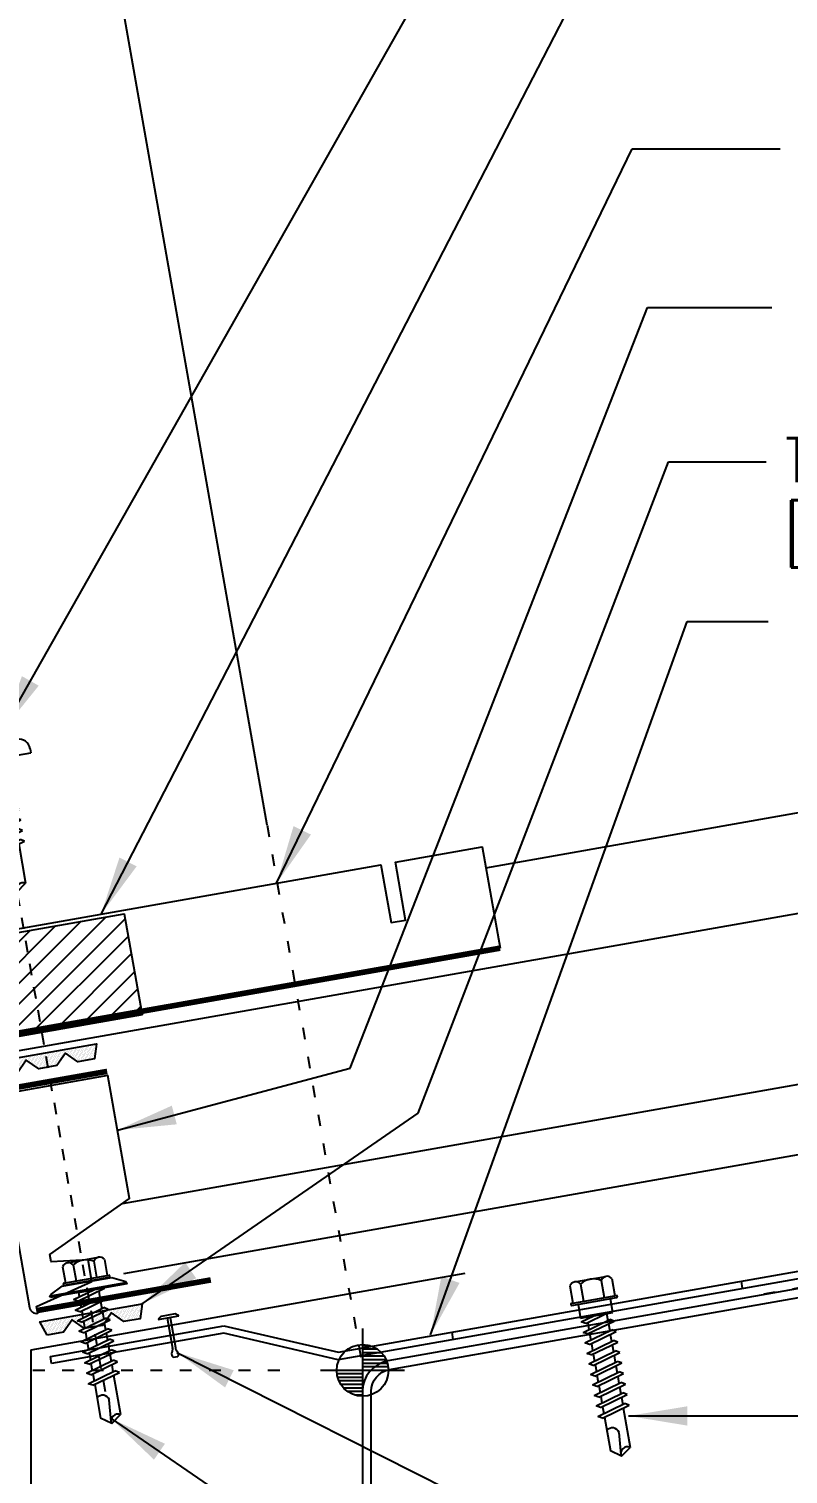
# Model space of a CAD drawing. Header units: inches. Extents: x 0.4 to 42, y 2.9 to 50.6.
# Drawn here: x 22.59 to 29.05, y 21.76 to 34.07 of the extents above; entities that cross this region are included whole.
import ezdxf

# ---------------------------------------------------------------- set-up
doc = ezdxf.new("R2010")
doc.units = ezdxf.units.IN
doc.header["$MEASUREMENT"] = 0
doc.linetypes.add('ACAD_ISO07W100', pattern=[3, 0, -3])
doc.linetypes.add('DASH3', pattern=[0.125, 0.0625, -0.0625])
for name, color, linetype in [('CLO', 3, 'Continuous'), ('ELEV-MK', 3, 'Continuous'), ('FASTENER', 9, 'Continuous'), ('PANEL', 11, 'Continuous'), ('SEALANT', 8, 'Continuous'), ('STLA', 12, 'Continuous'), ('STLB', 5, 'Continuous'), ('TAPE', 8, 'Continuous'), ('TEXT', 2, 'Continuous'), ('TRIM', 6, 'Continuous')]:
    doc.layers.add(name, color=color, linetype=linetype)
doc.styles.add('TEXT1', font='ROMANS.shx', dxfattribs={"width": 0.75, "height": 0.375})
doc.dimstyles.new('DETAIL$7', dxfattribs={"dimscale": 4, "dimtxt": 0.09375, "dimasz": 0.125, "dimexe": 0.0625, "dimexo": 0.125, "dimgap": 0.0625, "dimtad": 1, "dimdec": 4, "dimzin": 3, "dimdsep": 46, "dimlunit": 4, "dimtxsty": 'TEXT1', "dimblk": 'ARCHTICK', "dimcen": 0.0625, "dimclrd": 7, "dimclre": 7, "dimclrt": 2, "dimadec": 0, "dimazin": 0, "dimtfac": 0.59375, "dimtdec": 4, "dimtmove": 0, "dimatfit": 3, "dimfxl": 0, "dimfrac": 2, "dimtolj": 1, "dimtzin": 3, "dimarcsym": 0})

# ---------------------------------------------------------------- blocks, each defined once
blk = doc.blocks.new('MB_GSTRP')
at = {"layer": 'STLB'}
blk.add_lwpolyline([(0, -0.875), (0, 0), (0.75, 0), (0.75, -0.5), (0.875, -0.5), (0.875, 0), (9.125, 0), (9.125, -0.5), (9.25, -0.5), (9.25, 0), (10, 0), (10, -0.875)], dxfattribs=at)
at = {"layer": 'STLB', "const_width": 0.0478}
blk.add_lwpolyline([(10, -0.875), (0, -0.875)], dxfattribs=at)
blk = doc.blocks.new('MB_DW3')
at = {"layer": 'FASTENER'}
for p, q in [((-0.215, 0.305), (-0.215, 0.171)), ((-0.161, 0.337), (0.161, 0.337)), ((-0.107, 0.305), (-0.107, 0.171)), ((0.107, 0.305), (0.107, 0.171)), ((0.215, 0.305), (0.215, 0.171)), ((-0.224, 0.171), (0.215, 0.171)), ((-0.324, 0.071), (-0.324, 0.037)), ((-0.324, 0.037), (0.324, 0.037)), ((-0.139, -0.016), (0.046, 0.037)), ((-0.104, -0.036), (0.139, 0.033)), ((-0.086, 0.037), (0.086, 0.037)), ((-0.086, 0.037), (-0.086, -0.001)), ((0.086, 0.037), (0.133, 0.037)), ((0.086, 0.018), (0.086, -0.042)), ((0.139, 0.033), (0.133, 0.037)), ((0.324, 0.071), (0.324, 0.037)), ((-0.104, -0.036), (-0.139, -0.016)), ((-0.139, -0.107), (0.104, -0.038)), ((-0.104, -0.127), (-0.139, -0.107)), ((-0.104, -0.127), (0.139, -0.058)), ((-0.086, -0.031), (-0.086, -0.092)), ((-0.086, -0.122), (-0.086, -0.183)), ((0.086, -0.073), (0.086, -0.133)), ((0.139, -0.058), (0.104, -0.038)), ((-0.139, -0.198), (0.104, -0.128)), ((-0.104, -0.218), (-0.139, -0.198)), ((-0.139, -0.289), (0.104, -0.219)), ((-0.104, -0.218), (0.139, -0.149)), ((-0.104, -0.309), (0.139, -0.239)), ((-0.086, -0.213), (-0.086, -0.274)), ((0.086, -0.164), (0.086, -0.224)), ((0.139, -0.149), (0.104, -0.128)), ((0.139, -0.239), (0.104, -0.219)), ((-0.104, -0.309), (-0.139, -0.289)), ((-0.139, -0.38), (0.104, -0.31)), ((-0.104, -0.4), (0.139, -0.33)), ((-0.086, -0.304), (-0.086, -0.364)), ((0.086, -0.255), (0.086, -0.315)), ((0.086, -0.345), (0.086, -0.406)), ((0.139, -0.33), (0.104, -0.31)), ((-0.104, -0.4), (-0.139, -0.38)), ((-0.139, -0.47), (0.104, -0.401)), ((-0.104, -0.491), (-0.139, -0.47)), ((-0.139, -0.561), (0.104, -0.492)), ((-0.104, -0.491), (0.139, -0.421)), ((-0.086, -0.395), (-0.086, -0.455)), ((-0.086, -0.486), (-0.086, -0.546)), ((0.086, -0.436), (0.086, -0.497)), ((0.139, -0.421), (0.104, -0.401)), ((0.139, -0.512), (0.104, -0.492)), ((-0.104, -0.581), (-0.139, -0.561)), ((-0.139, -0.652), (0.104, -0.583)), ((-0.104, -0.581), (0.139, -0.512)), ((-0.104, -0.672), (0.139, -0.603)), ((-0.086, -0.577), (-0.086, -0.637)), ((0.086, -0.527), (0.086, -0.588)), ((0.139, -0.603), (0.104, -0.583)), ((-0.104, -0.672), (-0.139, -0.652)), ((-0.139, -0.743), (0.104, -0.674)), ((-0.104, -0.763), (0.139, -0.694)), ((-0.086, -0.667), (-0.086, -0.728)), ((0.086, -0.618), (0.086, -0.679)), ((0.086, -0.709), (0.086, -1.05)), ((0.139, -0.694), (0.104, -0.674)), ((-0.104, -0.763), (-0.139, -0.743)), ((-0.086, -0.758), (-0.086, -1.05)), ((-0.002, -1.095), (0.014, -0.909)), ((0, -1.111), (-0.086, -1.05)), ((0, -1.111), (0.086, -1.05))]:
    blk.add_line(p, q, dxfattribs=at)
for centre, radius, start, end in [((-0.161, 0.274), 0.0628, 29.8754, 150.1246), ((0, 0.141), 0.196, 56.9974, 123.0026), ((0.161, 0.274), 0.0628, 29.8754, 150.1246), ((-0.224, 0.071), 0.1, 90, 180), ((0.224, 0.071), 0.1, 0, 90), ((-0.046, -0.921), 0.0615, 11.1445, 130.906), ((0.054, -1.097), 0.0563, 55.4585, 194.8454)]:
    blk.add_arc(centre, radius, start, end, dxfattribs=at)
blk = doc.blocks.new('MB_UDICM')
at = {"layer": 'CLO'}
blk.add_lwpolyline([(0, 1), (0, 0.06, 0.414337), (0.06, 0), (0.06, 0.06), (0.562, 0.187), (0.562, 0.375), (0.25, 0.413), (0.25, 0.476), (1, 0.828), (1, 1.89), (0.06, 1.89), (0.06, 1.95, 0.414214), (0, 1.89)], format="xyb", close=True, dxfattribs=at)
at = {"layer": 'CLO', "const_width": 0.0478}
for points in [[(0.06, 1.926), (1, 1.926)], [(0.06, 0.024), (1.56, 0.024)]]:
    blk.add_lwpolyline(points, dxfattribs=at)
blk = doc.blocks.new('*X4')
at = {"color": 0}
for p, q in [((-0.434, 0.135), (-0.434, 0.135)), ((-0.422, 0.141), (-0.422, 0.141)), ((-0.422, 0.129), (-0.422, 0.129)), ((-0.41, 0.135), (-0.41, 0.135)), ((-0.398, 0.141), (-0.398, 0.141)), ((-0.398, 0.129), (-0.398, 0.129)), ((-0.387, 0.135), (-0.387, 0.135)), ((-0.375, 0.141), (-0.375, 0.141)), ((-0.375, 0.129), (-0.375, 0.129)), ((-0.363, 0.135), (-0.363, 0.135)), ((-0.352, 0.141), (-0.352, 0.141)), ((-0.352, 0.129), (-0.352, 0.129)), ((-0.34, 0.135), (-0.34, 0.135)), ((-0.328, 0.141), (-0.328, 0.141)), ((-0.328, 0.129), (-0.328, 0.129)), ((-0.316, 0.135), (-0.316, 0.135)), ((-0.305, 0.141), (-0.305, 0.141)), ((-0.305, 0.129), (-0.305, 0.129)), ((-0.293, 0.135), (-0.293, 0.135)), ((-0.281, 0.141), (-0.281, 0.141)), ((-0.281, 0.129), (-0.281, 0.129)), ((-0.27, 0.135), (-0.27, 0.135)), ((-0.258, 0.141), (-0.258, 0.141)), ((-0.258, 0.129), (-0.258, 0.129)), ((-0.246, 0.135), (-0.246, 0.135)), ((-0.234, 0.141), (-0.234, 0.141)), ((-0.234, 0.129), (-0.234, 0.129)), ((-0.223, 0.135), (-0.223, 0.135)), ((-0.211, 0.141), (-0.211, 0.141)), ((-0.211, 0.129), (-0.211, 0.129)), ((-0.199, 0.135), (-0.199, 0.135)), ((-0.188, 0.141), (-0.188, 0.141)), ((-0.188, 0.129), (-0.188, 0.129)), ((-0.176, 0.135), (-0.176, 0.135)), ((-0.164, 0.141), (-0.164, 0.141)), ((-0.164, 0.129), (-0.164, 0.129)), ((-0.152, 0.135), (-0.152, 0.135)), ((-0.141, 0.141), (-0.141, 0.141)), ((-0.141, 0.129), (-0.141, 0.129)), ((-0.129, 0.135), (-0.129, 0.135)), ((-0.117, 0.141), (-0.117, 0.141)), ((-0.117, 0.129), (-0.117, 0.129)), ((-0.105, 0.135), (-0.105, 0.135)), ((-0.094, 0.141), (-0.094, 0.141)), ((-0.094, 0.129), (-0.094, 0.129)), ((-0.082, 0.135), (-0.082, 0.135)), ((-0.07, 0.141), (-0.07, 0.141)), ((-0.07, 0.129), (-0.07, 0.129)), ((-0.059, 0.135), (-0.059, 0.135)), ((-0.047, 0.141), (-0.047, 0.141)), ((-0.047, 0.129), (-0.047, 0.129)), ((-0.035, 0.135), (-0.035, 0.135)), ((-0.023, 0.141), (-0.023, 0.141)), ((-0.023, 0.129), (-0.023, 0.129)), ((-0.012, 0.135), (-0.012, 0.135)), ((0, 0.141), (0, 0.141)), ((0, 0.129), (0, 0.129)), ((0.012, 0.135), (0.012, 0.135)), ((0.023, 0.141), (0.023, 0.141)), ((0.023, 0.129), (0.023, 0.129)), ((0.035, 0.135), (0.035, 0.135)), ((0.047, 0.141), (0.047, 0.141)), ((0.047, 0.129), (0.047, 0.129)), ((0.059, 0.135), (0.059, 0.135)), ((0.07, 0.141), (0.07, 0.141)), ((0.07, 0.129), (0.07, 0.129)), ((0.082, 0.135), (0.082, 0.135)), ((0.094, 0.141), (0.094, 0.141)), ((0.094, 0.129), (0.094, 0.129)), ((0.105, 0.135), (0.105, 0.135)), ((0.117, 0.141), (0.117, 0.141)), ((0.117, 0.129), (0.117, 0.129)), ((0.129, 0.135), (0.129, 0.135)), ((0.141, 0.141), (0.141, 0.141)), ((0.141, 0.129), (0.141, 0.129)), ((0.152, 0.135), (0.152, 0.135)), ((0.164, 0.141), (0.164, 0.141)), ((0.164, 0.129), (0.164, 0.129)), ((0.176, 0.135), (0.176, 0.135)), ((0.188, 0.141), (0.188, 0.141)), ((0.188, 0.129), (0.188, 0.129)), ((0.199, 0.135), (0.199, 0.135)), ((0.211, 0.141), (0.211, 0.141)), ((0.211, 0.129), (0.211, 0.129)), ((0.223, 0.135), (0.223, 0.135)), ((0.234, 0.141), (0.234, 0.141)), ((0.234, 0.129), (0.234, 0.129)), ((0.246, 0.135), (0.246, 0.135)), ((0.258, 0.141), (0.258, 0.141)), ((0.258, 0.129), (0.258, 0.129)), ((0.27, 0.135), (0.27, 0.135)), ((0.281, 0.141), (0.281, 0.141)), ((0.281, 0.129), (0.281, 0.129)), ((0.293, 0.135), (0.293, 0.135)), ((0.305, 0.141), (0.305, 0.141)), ((0.305, 0.129), (0.305, 0.129)), ((0.316, 0.135), (0.316, 0.135)), ((0.328, 0.141), (0.328, 0.141)), ((0.328, 0.129), (0.328, 0.129)), ((0.34, 0.135), (0.34, 0.135)), ((0.352, 0.141), (0.352, 0.141)), ((0.352, 0.129), (0.352, 0.129)), ((0.363, 0.135), (0.363, 0.135)), ((0.375, 0.141), (0.375, 0.141)), ((0.375, 0.129), (0.375, 0.129)), ((0.387, 0.135), (0.387, 0.135)), ((0.398, 0.141), (0.398, 0.141)), ((0.398, 0.129), (0.398, 0.129)), ((0.41, 0.135), (0.41, 0.135)), ((0.422, 0.141), (0.422, 0.141)), ((0.422, 0.129), (0.422, 0.129)), ((0.434, 0.135), (0.434, 0.135)), ((-0.434, 0.123), (-0.434, 0.123)), ((-0.422, 0.117), (-0.422, 0.117)), ((-0.422, 0.105), (-0.422, 0.105)), ((-0.422, 0.094), (-0.422, 0.094)), ((-0.422, 0.082), (-0.422, 0.082)), ((-0.41, 0.123), (-0.41, 0.123)), ((-0.41, 0.111), (-0.41, 0.111)), ((-0.41, 0.1), (-0.41, 0.1)), ((-0.41, 0.088), (-0.41, 0.088)), ((-0.41, 0.076), (-0.41, 0.076)), ((-0.41, 0.064), (-0.41, 0.064)), ((-0.41, 0.053), (-0.41, 0.053)), ((-0.41, 0.041), (-0.41, 0.041)), ((-0.398, 0.117), (-0.398, 0.117)), ((-0.398, 0.105), (-0.398, 0.105)), ((-0.398, 0.094), (-0.398, 0.094)), ((-0.398, 0.082), (-0.398, 0.082)), ((-0.398, 0.07), (-0.398, 0.07)), ((-0.398, 0.059), (-0.398, 0.059)), ((-0.398, 0.047), (-0.398, 0.047)), ((-0.398, 0.035), (-0.398, 0.035)), ((-0.398, 0.023), (-0.398, 0.023)), ((-0.387, 0.123), (-0.387, 0.123)), ((-0.387, 0.111), (-0.387, 0.111)), ((-0.387, 0.1), (-0.387, 0.1)), ((-0.387, 0.088), (-0.387, 0.088)), ((-0.387, 0.076), (-0.387, 0.076)), ((-0.387, 0.064), (-0.387, 0.064)), ((-0.387, 0.053), (-0.387, 0.053)), ((-0.387, 0.041), (-0.387, 0.041)), ((-0.387, 0.029), (-0.387, 0.029)), ((-0.375, 0.117), (-0.375, 0.117)), ((-0.375, 0.105), (-0.375, 0.105)), ((-0.375, 0.094), (-0.375, 0.094)), ((-0.375, 0.082), (-0.375, 0.082)), ((-0.375, 0.07), (-0.375, 0.07)), ((-0.375, 0.059), (-0.375, 0.059)), ((-0.375, 0.047), (-0.375, 0.047)), ((-0.375, 0.035), (-0.375, 0.035)), ((-0.375, 0.023), (-0.375, 0.023)), ((-0.363, 0.123), (-0.363, 0.123)), ((-0.363, 0.111), (-0.363, 0.111)), ((-0.363, 0.1), (-0.363, 0.1)), ((-0.363, 0.088), (-0.363, 0.088)), ((-0.363, 0.076), (-0.363, 0.076)), ((-0.363, 0.064), (-0.363, 0.064)), ((-0.363, 0.053), (-0.363, 0.053)), ((-0.363, 0.041), (-0.363, 0.041)), ((-0.363, 0.029), (-0.363, 0.029)), ((-0.352, 0.117), (-0.352, 0.117)), ((-0.352, 0.105), (-0.352, 0.105)), ((-0.352, 0.094), (-0.352, 0.094)), ((-0.352, 0.082), (-0.352, 0.082)), ((-0.352, 0.07), (-0.352, 0.07)), ((-0.352, 0.059), (-0.352, 0.059)), ((-0.352, 0.047), (-0.352, 0.047)), ((-0.352, 0.035), (-0.352, 0.035)), ((-0.352, 0.023), (-0.352, 0.023)), ((-0.34, 0.123), (-0.34, 0.123)), ((-0.34, 0.111), (-0.34, 0.111)), ((-0.34, 0.1), (-0.34, 0.1)), ((-0.34, 0.088), (-0.34, 0.088)), ((-0.34, 0.076), (-0.34, 0.076)), ((-0.34, 0.064), (-0.34, 0.064)), ((-0.34, 0.053), (-0.34, 0.053)), ((-0.34, 0.041), (-0.34, 0.041)), ((-0.34, 0.029), (-0.34, 0.029)), ((-0.328, 0.117), (-0.328, 0.117)), ((-0.328, 0.105), (-0.328, 0.105)), ((-0.328, 0.094), (-0.328, 0.094)), ((-0.328, 0.082), (-0.328, 0.082)), ((-0.328, 0.07), (-0.328, 0.07)), ((-0.328, 0.059), (-0.328, 0.059)), ((-0.328, 0.047), (-0.328, 0.047)), ((-0.328, 0.035), (-0.328, 0.035)), ((-0.328, 0.023), (-0.328, 0.023)), ((-0.316, 0.123), (-0.316, 0.123)), ((-0.316, 0.111), (-0.316, 0.111)), ((-0.316, 0.1), (-0.316, 0.1)), ((-0.316, 0.088), (-0.316, 0.088)), ((-0.316, 0.076), (-0.316, 0.076)), ((-0.316, 0.064), (-0.316, 0.064)), ((-0.316, 0.053), (-0.316, 0.053)), ((-0.316, 0.041), (-0.316, 0.041)), ((-0.316, 0.029), (-0.316, 0.029)), ((-0.305, 0.117), (-0.305, 0.117)), ((-0.305, 0.105), (-0.305, 0.105)), ((-0.305, 0.094), (-0.305, 0.094)), ((-0.305, 0.082), (-0.305, 0.082)), ((-0.305, 0.07), (-0.305, 0.07)), ((-0.305, 0.059), (-0.305, 0.059)), ((-0.305, 0.047), (-0.305, 0.047)), ((-0.305, 0.035), (-0.305, 0.035)), ((-0.305, 0.023), (-0.305, 0.023)), ((-0.293, 0.123), (-0.293, 0.123)), ((-0.293, 0.111), (-0.293, 0.111)), ((-0.293, 0.1), (-0.293, 0.1)), ((-0.293, 0.088), (-0.293, 0.088)), ((-0.293, 0.076), (-0.293, 0.076)), ((-0.293, 0.064), (-0.293, 0.064)), ((-0.293, 0.053), (-0.293, 0.053)), ((-0.293, 0.041), (-0.293, 0.041)), ((-0.293, 0.029), (-0.293, 0.029)), ((-0.281, 0.117), (-0.281, 0.117)), ((-0.281, 0.105), (-0.281, 0.105)), ((-0.281, 0.094), (-0.281, 0.094)), ((-0.281, 0.082), (-0.281, 0.082)), ((-0.281, 0.07), (-0.281, 0.07)), ((-0.281, 0.059), (-0.281, 0.059)), ((-0.281, 0.047), (-0.281, 0.047)), ((-0.281, 0.035), (-0.281, 0.035)), ((-0.281, 0.023), (-0.281, 0.023)), ((-0.27, 0.123), (-0.27, 0.123)), ((-0.27, 0.111), (-0.27, 0.111)), ((-0.27, 0.1), (-0.27, 0.1)), ((-0.27, 0.088), (-0.27, 0.088)), ((-0.27, 0.076), (-0.27, 0.076)), ((-0.27, 0.064), (-0.27, 0.064)), ((-0.27, 0.053), (-0.27, 0.053)), ((-0.27, 0.041), (-0.27, 0.041)), ((-0.27, 0.029), (-0.27, 0.029)), ((-0.258, 0.117), (-0.258, 0.117)), ((-0.258, 0.105), (-0.258, 0.105)), ((-0.258, 0.094), (-0.258, 0.094)), ((-0.258, 0.082), (-0.258, 0.082)), ((-0.258, 0.07), (-0.258, 0.07)), ((-0.258, 0.059), (-0.258, 0.059)), ((-0.258, 0.047), (-0.258, 0.047)), ((-0.258, 0.035), (-0.258, 0.035)), ((-0.258, 0.023), (-0.258, 0.023)), ((-0.246, 0.123), (-0.246, 0.123)), ((-0.246, 0.111), (-0.246, 0.111)), ((-0.246, 0.1), (-0.246, 0.1)), ((-0.246, 0.088), (-0.246, 0.088)), ((-0.246, 0.076), (-0.246, 0.076)), ((-0.246, 0.064), (-0.246, 0.064)), ((-0.246, 0.053), (-0.246, 0.053)), ((-0.246, 0.041), (-0.246, 0.041)), ((-0.234, 0.117), (-0.234, 0.117)), ((-0.234, 0.105), (-0.234, 0.105)), ((-0.234, 0.094), (-0.234, 0.094)), ((-0.234, 0.082), (-0.234, 0.082)), ((-0.234, 0.07), (-0.234, 0.07)), ((-0.234, 0.059), (-0.234, 0.059)), ((-0.234, 0.047), (-0.234, 0.047)), ((-0.223, 0.123), (-0.223, 0.123)), ((-0.223, 0.111), (-0.223, 0.111)), ((-0.223, 0.1), (-0.223, 0.1)), ((-0.223, 0.088), (-0.223, 0.088)), ((-0.223, 0.076), (-0.223, 0.076)), ((-0.223, 0.064), (-0.223, 0.064)), ((-0.211, 0.117), (-0.211, 0.117)), ((-0.211, 0.105), (-0.211, 0.105)), ((-0.211, 0.094), (-0.211, 0.094)), ((-0.211, 0.082), (-0.211, 0.082)), ((-0.211, 0.07), (-0.211, 0.07)), ((-0.199, 0.123), (-0.199, 0.123)), ((-0.199, 0.111), (-0.199, 0.111)), ((-0.199, 0.1), (-0.199, 0.1)), ((-0.199, 0.088), (-0.199, 0.088)), ((-0.188, 0.117), (-0.188, 0.117)), ((-0.188, 0.105), (-0.188, 0.105)), ((-0.188, 0.094), (-0.188, 0.094)), ((-0.176, 0.123), (-0.176, 0.123)), ((-0.176, 0.111), (-0.176, 0.111)), ((-0.164, 0.117), (-0.164, 0.117)), ((-0.164, 0.105), (-0.164, 0.105)), ((-0.152, 0.123), (-0.152, 0.123)), ((-0.152, 0.111), (-0.152, 0.111)), ((-0.152, 0.1), (-0.152, 0.1)), ((-0.141, 0.117), (-0.141, 0.117)), ((-0.141, 0.105), (-0.141, 0.105)), ((-0.141, 0.094), (-0.141, 0.094)), ((-0.141, 0.082), (-0.141, 0.082)), ((-0.129, 0.123), (-0.129, 0.123)), ((-0.129, 0.111), (-0.129, 0.111)), ((-0.129, 0.1), (-0.129, 0.1)), ((-0.129, 0.088), (-0.129, 0.088)), ((-0.129, 0.076), (-0.129, 0.076)), ((-0.117, 0.117), (-0.117, 0.117)), ((-0.117, 0.105), (-0.117, 0.105)), ((-0.117, 0.094), (-0.117, 0.094)), ((-0.117, 0.082), (-0.117, 0.082)), ((-0.117, 0.07), (-0.117, 0.07)), ((-0.117, 0.059), (-0.117, 0.059)), ((-0.105, 0.123), (-0.105, 0.123)), ((-0.105, 0.111), (-0.105, 0.111)), ((-0.105, 0.1), (-0.105, 0.1)), ((-0.105, 0.088), (-0.105, 0.088)), ((-0.105, 0.076), (-0.105, 0.076)), ((-0.105, 0.064), (-0.105, 0.064)), ((-0.105, 0.053), (-0.105, 0.053)), ((-0.094, 0.117), (-0.094, 0.117)), ((-0.094, 0.105), (-0.094, 0.105)), ((-0.094, 0.094), (-0.094, 0.094)), ((-0.094, 0.082), (-0.094, 0.082)), ((-0.094, 0.07), (-0.094, 0.07)), ((-0.094, 0.059), (-0.094, 0.059)), ((-0.094, 0.047), (-0.094, 0.047)), ((-0.094, 0.035), (-0.094, 0.035)), ((-0.082, 0.123), (-0.082, 0.123)), ((-0.082, 0.111), (-0.082, 0.111)), ((-0.082, 0.1), (-0.082, 0.1)), ((-0.082, 0.088), (-0.082, 0.088)), ((-0.082, 0.076), (-0.082, 0.076)), ((-0.082, 0.064), (-0.082, 0.064)), ((-0.082, 0.053), (-0.082, 0.053)), ((-0.082, 0.041), (-0.082, 0.041)), ((-0.082, 0.029), (-0.082, 0.029)), ((-0.07, 0.117), (-0.07, 0.117)), ((-0.07, 0.105), (-0.07, 0.105)), ((-0.07, 0.094), (-0.07, 0.094)), ((-0.07, 0.082), (-0.07, 0.082)), ((-0.07, 0.07), (-0.07, 0.07)), ((-0.07, 0.059), (-0.07, 0.059)), ((-0.07, 0.047), (-0.07, 0.047)), ((-0.07, 0.035), (-0.07, 0.035)), ((-0.07, 0.023), (-0.07, 0.023)), ((-0.059, 0.123), (-0.059, 0.123)), ((-0.059, 0.111), (-0.059, 0.111)), ((-0.059, 0.1), (-0.059, 0.1)), ((-0.059, 0.088), (-0.059, 0.088)), ((-0.059, 0.076), (-0.059, 0.076)), ((-0.059, 0.064), (-0.059, 0.064)), ((-0.059, 0.053), (-0.059, 0.053)), ((-0.059, 0.041), (-0.059, 0.041)), ((-0.059, 0.029), (-0.059, 0.029)), ((-0.047, 0.117), (-0.047, 0.117)), ((-0.047, 0.105), (-0.047, 0.105)), ((-0.047, 0.094), (-0.047, 0.094)), ((-0.047, 0.082), (-0.047, 0.082)), ((-0.047, 0.07), (-0.047, 0.07)), ((-0.047, 0.059), (-0.047, 0.059)), ((-0.047, 0.047), (-0.047, 0.047)), ((-0.047, 0.035), (-0.047, 0.035)), ((-0.047, 0.023), (-0.047, 0.023)), ((-0.035, 0.123), (-0.035, 0.123)), ((-0.035, 0.111), (-0.035, 0.111)), ((-0.035, 0.1), (-0.035, 0.1)), ((-0.035, 0.088), (-0.035, 0.088)), ((-0.035, 0.076), (-0.035, 0.076)), ((-0.035, 0.064), (-0.035, 0.064)), ((-0.035, 0.053), (-0.035, 0.053)), ((-0.035, 0.041), (-0.035, 0.041)), ((-0.035, 0.029), (-0.035, 0.029)), ((-0.023, 0.117), (-0.023, 0.117)), ((-0.023, 0.105), (-0.023, 0.105)), ((-0.023, 0.094), (-0.023, 0.094)), ((-0.023, 0.082), (-0.023, 0.082)), ((-0.023, 0.07), (-0.023, 0.07)), ((-0.023, 0.059), (-0.023, 0.059)), ((-0.023, 0.047), (-0.023, 0.047)), ((-0.023, 0.035), (-0.023, 0.035)), ((-0.023, 0.023), (-0.023, 0.023)), ((-0.012, 0.123), (-0.012, 0.123)), ((-0.012, 0.111), (-0.012, 0.111)), ((-0.012, 0.1), (-0.012, 0.1)), ((-0.012, 0.088), (-0.012, 0.088)), ((-0.012, 0.076), (-0.012, 0.076)), ((-0.012, 0.064), (-0.012, 0.064)), ((-0.012, 0.053), (-0.012, 0.053)), ((-0.012, 0.041), (-0.012, 0.041)), ((-0.012, 0.029), (-0.012, 0.029)), ((0, 0.117), (0, 0.117)), ((0, 0.105), (0, 0.105)), ((0, 0.094), (0, 0.094)), ((0, 0.082), (0, 0.082)), ((0, 0.07), (0, 0.07)), ((0, 0.059), (0, 0.059)), ((0, 0.047), (0, 0.047)), ((0, 0.035), (0, 0.035)), ((0, 0.023), (0, 0.023)), ((0.012, 0.123), (0.012, 0.123)), ((0.012, 0.111), (0.012, 0.111)), ((0.012, 0.1), (0.012, 0.1)), ((0.012, 0.088), (0.012, 0.088)), ((0.012, 0.076), (0.012, 0.076)), ((0.012, 0.064), (0.012, 0.064)), ((0.012, 0.053), (0.012, 0.053)), ((0.012, 0.041), (0.012, 0.041)), ((0.012, 0.029), (0.012, 0.029)), ((0.023, 0.117), (0.023, 0.117)), ((0.023, 0.105), (0.023, 0.105)), ((0.023, 0.094), (0.023, 0.094)), ((0.023, 0.082), (0.023, 0.082)), ((0.023, 0.07), (0.023, 0.07)), ((0.023, 0.059), (0.023, 0.059)), ((0.023, 0.047), (0.023, 0.047)), ((0.023, 0.035), (0.023, 0.035)), ((0.023, 0.023), (0.023, 0.023)), ((0.035, 0.123), (0.035, 0.123)), ((0.035, 0.111), (0.035, 0.111)), ((0.035, 0.1), (0.035, 0.1)), ((0.035, 0.088), (0.035, 0.088)), ((0.035, 0.076), (0.035, 0.076)), ((0.035, 0.064), (0.035, 0.064)), ((0.035, 0.053), (0.035, 0.053)), ((0.035, 0.041), (0.035, 0.041)), ((0.035, 0.029), (0.035, 0.029)), ((0.047, 0.117), (0.047, 0.117)), ((0.047, 0.105), (0.047, 0.105)), ((0.047, 0.094), (0.047, 0.094)), ((0.047, 0.082), (0.047, 0.082)), ((0.047, 0.07), (0.047, 0.07)), ((0.047, 0.059), (0.047, 0.059)), ((0.047, 0.047), (0.047, 0.047)), ((0.047, 0.035), (0.047, 0.035)), ((0.047, 0.023), (0.047, 0.023)), ((0.059, 0.123), (0.059, 0.123)), ((0.059, 0.111), (0.059, 0.111)), ((0.059, 0.1), (0.059, 0.1)), ((0.059, 0.088), (0.059, 0.088)), ((0.059, 0.076), (0.059, 0.076)), ((0.059, 0.064), (0.059, 0.064)), ((0.059, 0.053), (0.059, 0.053)), ((0.059, 0.041), (0.059, 0.041)), ((0.059, 0.029), (0.059, 0.029)), ((0.07, 0.117), (0.07, 0.117)), ((0.07, 0.105), (0.07, 0.105)), ((0.07, 0.094), (0.07, 0.094)), ((0.07, 0.082), (0.07, 0.082)), ((0.07, 0.07), (0.07, 0.07)), ((0.07, 0.059), (0.07, 0.059)), ((0.07, 0.047), (0.07, 0.047)), ((0.07, 0.035), (0.07, 0.035)), ((0.07, 0.023), (0.07, 0.023)), ((0.082, 0.123), (0.082, 0.123)), ((0.082, 0.111), (0.082, 0.111)), ((0.082, 0.1), (0.082, 0.1)), ((0.082, 0.088), (0.082, 0.088)), ((0.082, 0.076), (0.082, 0.076)), ((0.082, 0.064), (0.082, 0.064)), ((0.082, 0.053), (0.082, 0.053)), ((0.082, 0.041), (0.082, 0.041)), ((0.082, 0.029), (0.082, 0.029)), ((0.094, 0.117), (0.094, 0.117)), ((0.094, 0.105), (0.094, 0.105)), ((0.094, 0.094), (0.094, 0.094)), ((0.094, 0.082), (0.094, 0.082)), ((0.094, 0.07), (0.094, 0.07)), ((0.094, 0.059), (0.094, 0.059)), ((0.094, 0.047), (0.094, 0.047)), ((0.094, 0.035), (0.094, 0.035)), ((0.105, 0.123), (0.105, 0.123)), ((0.105, 0.111), (0.105, 0.111)), ((0.105, 0.1), (0.105, 0.1)), ((0.105, 0.088), (0.105, 0.088)), ((0.105, 0.076), (0.105, 0.076)), ((0.105, 0.064), (0.105, 0.064)), ((0.105, 0.053), (0.105, 0.053)), ((0.117, 0.117), (0.117, 0.117)), ((0.117, 0.105), (0.117, 0.105)), ((0.117, 0.094), (0.117, 0.094)), ((0.117, 0.082), (0.117, 0.082)), ((0.117, 0.07), (0.117, 0.07)), ((0.117, 0.059), (0.117, 0.059)), ((0.129, 0.123), (0.129, 0.123)), ((0.129, 0.111), (0.129, 0.111)), ((0.129, 0.1), (0.129, 0.1)), ((0.129, 0.088), (0.129, 0.088)), ((0.129, 0.076), (0.129, 0.076)), ((0.141, 0.117), (0.141, 0.117)), ((0.141, 0.105), (0.141, 0.105)), ((0.141, 0.094), (0.141, 0.094)), ((0.141, 0.082), (0.141, 0.082)), ((0.152, 0.123), (0.152, 0.123)), ((0.152, 0.111), (0.152, 0.111)), ((0.152, 0.1), (0.152, 0.1)), ((0.164, 0.117), (0.164, 0.117)), ((0.164, 0.105), (0.164, 0.105)), ((0.176, 0.123), (0.176, 0.123)), ((0.176, 0.111), (0.176, 0.111)), ((0.188, 0.117), (0.188, 0.117)), ((0.188, 0.105), (0.188, 0.105)), ((0.188, 0.094), (0.188, 0.094)), ((0.199, 0.123), (0.199, 0.123)), ((0.199, 0.111), (0.199, 0.111)), ((0.199, 0.1), (0.199, 0.1)), ((0.199, 0.088), (0.199, 0.088)), ((0.211, 0.117), (0.211, 0.117)), ((0.211, 0.105), (0.211, 0.105)), ((0.211, 0.094), (0.211, 0.094)), ((0.211, 0.082), (0.211, 0.082)), ((0.211, 0.07), (0.211, 0.07)), ((0.223, 0.123), (0.223, 0.123)), ((0.223, 0.111), (0.223, 0.111)), ((0.223, 0.1), (0.223, 0.1)), ((0.223, 0.088), (0.223, 0.088)), ((0.223, 0.076), (0.223, 0.076)), ((0.223, 0.064), (0.223, 0.064)), ((0.234, 0.117), (0.234, 0.117)), ((0.234, 0.105), (0.234, 0.105)), ((0.234, 0.094), (0.234, 0.094)), ((0.234, 0.082), (0.234, 0.082)), ((0.234, 0.07), (0.234, 0.07)), ((0.234, 0.059), (0.234, 0.059)), ((0.234, 0.047), (0.234, 0.047)), ((0.246, 0.123), (0.246, 0.123)), ((0.246, 0.111), (0.246, 0.111)), ((0.246, 0.1), (0.246, 0.1)), ((0.246, 0.088), (0.246, 0.088)), ((0.246, 0.076), (0.246, 0.076)), ((0.246, 0.064), (0.246, 0.064)), ((0.246, 0.053), (0.246, 0.053)), ((0.246, 0.041), (0.246, 0.041)), ((0.258, 0.117), (0.258, 0.117)), ((0.258, 0.105), (0.258, 0.105)), ((0.258, 0.094), (0.258, 0.094)), ((0.258, 0.082), (0.258, 0.082)), ((0.258, 0.07), (0.258, 0.07)), ((0.258, 0.059), (0.258, 0.059)), ((0.258, 0.047), (0.258, 0.047)), ((0.258, 0.035), (0.258, 0.035)), ((0.258, 0.023), (0.258, 0.023)), ((0.27, 0.123), (0.27, 0.123)), ((0.27, 0.111), (0.27, 0.111)), ((0.27, 0.1), (0.27, 0.1)), ((0.27, 0.088), (0.27, 0.088)), ((0.27, 0.076), (0.27, 0.076)), ((0.27, 0.064), (0.27, 0.064)), ((0.27, 0.053), (0.27, 0.053)), ((0.27, 0.041), (0.27, 0.041)), ((0.27, 0.029), (0.27, 0.029)), ((0.281, 0.117), (0.281, 0.117)), ((0.281, 0.105), (0.281, 0.105)), ((0.281, 0.094), (0.281, 0.094)), ((0.281, 0.082), (0.281, 0.082)), ((0.281, 0.07), (0.281, 0.07)), ((0.281, 0.059), (0.281, 0.059)), ((0.281, 0.047), (0.281, 0.047)), ((0.281, 0.035), (0.281, 0.035)), ((0.281, 0.023), (0.281, 0.023)), ((0.293, 0.123), (0.293, 0.123)), ((0.293, 0.111), (0.293, 0.111)), ((0.293, 0.1), (0.293, 0.1)), ((0.293, 0.088), (0.293, 0.088)), ((0.293, 0.076), (0.293, 0.076)), ((0.293, 0.064), (0.293, 0.064)), ((0.293, 0.053), (0.293, 0.053)), ((0.293, 0.041), (0.293, 0.041)), ((0.293, 0.029), (0.293, 0.029)), ((0.305, 0.117), (0.305, 0.117)), ((0.305, 0.105), (0.305, 0.105)), ((0.305, 0.094), (0.305, 0.094)), ((0.305, 0.082), (0.305, 0.082)), ((0.305, 0.07), (0.305, 0.07)), ((0.305, 0.059), (0.305, 0.059)), ((0.305, 0.047), (0.305, 0.047)), ((0.305, 0.035), (0.305, 0.035)), ((0.305, 0.023), (0.305, 0.023)), ((0.316, 0.123), (0.316, 0.123)), ((0.316, 0.111), (0.316, 0.111)), ((0.316, 0.1), (0.316, 0.1)), ((0.316, 0.088), (0.316, 0.088)), ((0.316, 0.076), (0.316, 0.076)), ((0.316, 0.064), (0.316, 0.064)), ((0.316, 0.053), (0.316, 0.053)), ((0.316, 0.041), (0.316, 0.041)), ((0.316, 0.029), (0.316, 0.029)), ((0.328, 0.117), (0.328, 0.117)), ((0.328, 0.105), (0.328, 0.105)), ((0.328, 0.094), (0.328, 0.094)), ((0.328, 0.082), (0.328, 0.082)), ((0.328, 0.07), (0.328, 0.07)), ((0.328, 0.059), (0.328, 0.059)), ((0.328, 0.047), (0.328, 0.047)), ((0.328, 0.035), (0.328, 0.035)), ((0.328, 0.023), (0.328, 0.023)), ((0.34, 0.123), (0.34, 0.123)), ((0.34, 0.111), (0.34, 0.111)), ((0.34, 0.1), (0.34, 0.1)), ((0.34, 0.088), (0.34, 0.088)), ((0.34, 0.076), (0.34, 0.076)), ((0.34, 0.064), (0.34, 0.064)), ((0.34, 0.053), (0.34, 0.053)), ((0.34, 0.041), (0.34, 0.041)), ((0.34, 0.029), (0.34, 0.029)), ((0.352, 0.117), (0.352, 0.117)), ((0.352, 0.105), (0.352, 0.105)), ((0.352, 0.094), (0.352, 0.094)), ((0.352, 0.082), (0.352, 0.082)), ((0.352, 0.07), (0.352, 0.07)), ((0.352, 0.059), (0.352, 0.059)), ((0.352, 0.047), (0.352, 0.047)), ((0.352, 0.035), (0.352, 0.035)), ((0.352, 0.023), (0.352, 0.023)), ((0.363, 0.123), (0.363, 0.123)), ((0.363, 0.111), (0.363, 0.111)), ((0.363, 0.1), (0.363, 0.1)), ((0.363, 0.088), (0.363, 0.088)), ((0.363, 0.076), (0.363, 0.076)), ((0.363, 0.064), (0.363, 0.064)), ((0.363, 0.053), (0.363, 0.053)), ((0.363, 0.041), (0.363, 0.041)), ((0.363, 0.029), (0.363, 0.029)), ((0.375, 0.117), (0.375, 0.117)), ((0.375, 0.105), (0.375, 0.105)), ((0.375, 0.094), (0.375, 0.094)), ((0.375, 0.082), (0.375, 0.082)), ((0.375, 0.07), (0.375, 0.07)), ((0.375, 0.059), (0.375, 0.059)), ((0.375, 0.047), (0.375, 0.047)), ((0.375, 0.035), (0.375, 0.035)), ((0.375, 0.023), (0.375, 0.023)), ((0.387, 0.123), (0.387, 0.123)), ((0.387, 0.111), (0.387, 0.111)), ((0.387, 0.1), (0.387, 0.1)), ((0.387, 0.088), (0.387, 0.088)), ((0.387, 0.076), (0.387, 0.076)), ((0.387, 0.064), (0.387, 0.064)), ((0.387, 0.053), (0.387, 0.053)), ((0.387, 0.041), (0.387, 0.041)), ((0.387, 0.029), (0.387, 0.029)), ((0.398, 0.117), (0.398, 0.117)), ((0.398, 0.105), (0.398, 0.105)), ((0.398, 0.094), (0.398, 0.094)), ((0.398, 0.082), (0.398, 0.082)), ((0.398, 0.07), (0.398, 0.07)), ((0.398, 0.059), (0.398, 0.059)), ((0.398, 0.047), (0.398, 0.047)), ((0.398, 0.035), (0.398, 0.035)), ((0.398, 0.023), (0.398, 0.023)), ((0.41, 0.123), (0.41, 0.123)), ((0.41, 0.111), (0.41, 0.111)), ((0.41, 0.1), (0.41, 0.1)), ((0.41, 0.088), (0.41, 0.088)), ((0.41, 0.076), (0.41, 0.076)), ((0.41, 0.064), (0.41, 0.064)), ((0.41, 0.053), (0.41, 0.053)), ((0.41, 0.041), (0.41, 0.041)), ((0.422, 0.117), (0.422, 0.117)), ((0.422, 0.105), (0.422, 0.105)), ((0.422, 0.094), (0.422, 0.094)), ((0.422, 0.082), (0.422, 0.082)), ((0.434, 0.123), (0.434, 0.123))]:
    blk.add_line(p, q, dxfattribs=at)
blk = doc.blocks.new('MB_DBTAP')
at = {"layer": 'TAPE', "color": 9}
blk.add_lwpolyline([(-0.403, 0.018), (-0.442, 0.141), (0.442, 0.141), (0.403, 0.018), (0.26, 0.018), (0.17, 0.109), (0.079, 0.018), (0, 0.018), (-0.079, 0.018), (-0.17, 0.109), (-0.26, 0.018)], close=True, dxfattribs=at)
at = {"layer": 'TAPE', "color": 251}
blk.add_blockref('*X4', (0, 0), dxfattribs=at)
blk = doc.blocks.new('MB_DW1')
at = {"layer": 'FASTENER'}
for p, q in [((-0.181, 0.276), (-0.181, 0.137)), ((-0.135, 0.302), (0.135, 0.302)), ((-0.089, 0.276), (-0.089, 0.137)), ((0.089, 0.276), (0.089, 0.137)), ((0.181, 0.276), (0.181, 0.137)), ((-0.193, 0.137), (0.193, 0.137)), ((-0.181, 0.137), (0.181, 0.137)), ((-0.217, 0.114), (-0.326, 0.059)), ((-0.326, 0.059), (-0.326, 0.049)), ((-0.326, 0.049), (0.326, 0.049)), ((-0.217, 0.114), (0.217, 0.114)), ((-0.193, 0.119), (0.193, 0.119)), ((-0.139, -0.016), (0.046, 0.037)), ((-0.104, -0.036), (0.139, 0.033)), ((-0.086, 0.037), (-0.086, -0.001)), ((-0.086, 0.037), (0.086, 0.037)), ((0.086, 0.037), (0.133, 0.037)), ((0.086, 0.018), (0.086, -0.042)), ((0.139, 0.033), (0.133, 0.037)), ((0.217, 0.114), (0.326, 0.059)), ((0.326, 0.059), (0.326, 0.049)), ((-0.104, -0.036), (-0.139, -0.016)), ((-0.139, -0.107), (0.104, -0.038)), ((-0.104, -0.127), (-0.139, -0.107)), ((-0.104, -0.127), (0.139, -0.058)), ((-0.086, -0.031), (-0.086, -0.092)), ((-0.086, -0.122), (-0.086, -0.183)), ((0.086, -0.073), (0.086, -0.133)), ((0.139, -0.058), (0.104, -0.038)), ((-0.139, -0.198), (0.104, -0.128)), ((-0.104, -0.218), (-0.139, -0.198)), ((-0.139, -0.289), (0.104, -0.219)), ((-0.104, -0.218), (0.139, -0.149)), ((-0.104, -0.309), (0.139, -0.239)), ((-0.086, -0.213), (-0.086, -0.274)), ((0.086, -0.164), (0.086, -0.224)), ((0.139, -0.149), (0.104, -0.128)), ((0.139, -0.239), (0.104, -0.219)), ((-0.104, -0.309), (-0.139, -0.289)), ((-0.139, -0.38), (0.104, -0.31)), ((-0.104, -0.4), (0.139, -0.33)), ((-0.086, -0.304), (-0.086, -0.364)), ((0.086, -0.255), (0.086, -0.315)), ((0.086, -0.345), (0.086, -0.406)), ((0.139, -0.33), (0.104, -0.31)), ((-0.104, -0.4), (-0.139, -0.38)), ((-0.139, -0.47), (0.104, -0.401)), ((-0.104, -0.491), (-0.139, -0.47)), ((-0.139, -0.561), (0.104, -0.492)), ((-0.104, -0.491), (0.139, -0.421)), ((-0.086, -0.395), (-0.086, -0.455)), ((-0.086, -0.486), (-0.086, -0.546)), ((0.086, -0.436), (0.086, -0.497)), ((0.139, -0.421), (0.104, -0.401)), ((0.139, -0.512), (0.104, -0.492)), ((-0.104, -0.581), (-0.139, -0.561)), ((-0.139, -0.652), (0.104, -0.583)), ((-0.104, -0.581), (0.139, -0.512)), ((-0.104, -0.672), (0.139, -0.603)), ((-0.086, -0.577), (-0.086, -0.637)), ((0.086, -0.527), (0.086, -0.588)), ((0.139, -0.603), (0.104, -0.583)), ((-0.104, -0.672), (-0.139, -0.652)), ((-0.139, -0.743), (0.104, -0.674)), ((-0.104, -0.763), (0.139, -0.694)), ((-0.086, -0.667), (-0.086, -0.728)), ((0.086, -0.618), (0.086, -0.679)), ((0.086, -0.709), (0.086, -1.05)), ((0.139, -0.694), (0.104, -0.674)), ((-0.104, -0.763), (-0.139, -0.743)), ((-0.086, -0.758), (-0.086, -1.05)), ((-0.002, -1.095), (0.014, -0.909)), ((0, -1.111), (-0.086, -1.05)), ((0, -1.111), (0.086, -1.05))]:
    blk.add_line(p, q, dxfattribs=at)
blk.add_lwpolyline([(-0.331, 0.037), (-0.331, 0.049), (0.331, 0.049), (0.331, 0.037)], close=True, dxfattribs=at)
for centre, radius, start, end in [((-0.135, 0.25), 0.0527, 29.8754, 150.1246), ((0, 0.138), 0.164, 56.9974, 123.0026), ((0.135, 0.25), 0.0527, 29.8754, 150.1246), ((-0.193, 0.128), 0.00894, 90, 270), ((0.193, 0.128), 0.00894, 270, 90), ((-0.046, -0.921), 0.0615, 11.1445, 130.906), ((0.054, -1.097), 0.0563, 55.4585, 194.8454)]:
    blk.add_arc(centre, radius, start, end, dxfattribs=at)
blk = doc.blocks.new('*X5')
at = {"color": 0}
for p, q in [((13.863, 23.94), (14.943, 25.019)), ((14.078, 23.978), (15.157, 25.057)), ((14.293, 24.015), (15.317, 25.04)), ((13.432, 24.215), (14.084, 24.868)), ((13.459, 24.065), (14.299, 24.905)), ((13.485, 23.915), (14.514, 24.943)), ((13.649, 23.902), (14.728, 24.981)), ((14.507, 24.053), (15.344, 24.89)), ((13.353, 24.666), (13.44, 24.754)), ((13.379, 24.516), (13.655, 24.792)), ((13.406, 24.366), (13.87, 24.83)), ((14.722, 24.091), (15.37, 24.74)), ((14.937, 24.129), (15.397, 24.589)), ((15.151, 24.167), (15.423, 24.439)), ((15.366, 24.205), (15.45, 24.289))]:
    blk.add_line(p, q, dxfattribs=at)
blk = doc.blocks.new('A$C0421499B')
at = {"layer": 'SEALANT'}
blk.add_lwpolyline([(2.122, 0.347), (0.152, 0), (0, 0.862), (1.97, 1.209)], close=True, dxfattribs=at)
blk.add_blockref('*X5', (-13.34, -23.874), dxfattribs=at)
blk = doc.blocks.new('SD22')
at = {"layer": 'FASTENER'}
for p, q in [((-0.181, 0.204), (-0.181, 0.055)), ((-0.135, 0.23), (0.135, 0.23)), ((-0.089, 0.204), (-0.089, 0.055)), ((0.089, 0.204), (0.089, 0.055)), ((0.181, 0.204), (0.181, 0.055)), ((-0.193, 0.055), (0.193, 0.055)), ((-0.193, 0.037), (0.193, 0.037)), ((-0.181, 0.055), (0.181, 0.055)), ((-0.139, 0.037), (-0.139, -0.082)), ((0.139, -0.082), (0.139, 0.037)), ((-0.139, -0.114), (-0.025, -0.082)), ((-0.139, -0.082), (0.139, -0.082)), ((-0.104, -0.134), (-0.139, -0.114)), ((-0.104, -0.134), (0.081, -0.082)), ((-0.086, -0.082), (-0.086, -0.099)), ((0.086, -0.082), (0.086, -0.141)), ((-0.139, -0.205), (0.104, -0.136)), ((-0.104, -0.225), (-0.139, -0.205)), ((-0.139, -0.296), (0.104, -0.227)), ((-0.104, -0.225), (0.139, -0.156)), ((-0.086, -0.129), (-0.086, -0.19)), ((-0.086, -0.22), (-0.086, -0.281)), ((0.086, -0.171), (0.086, -0.232)), ((0.139, -0.156), (0.104, -0.136)), ((0.139, -0.247), (0.104, -0.227)), ((-0.104, -0.316), (-0.139, -0.296)), ((-0.139, -0.387), (0.104, -0.318)), ((-0.104, -0.316), (0.139, -0.247)), ((-0.104, -0.407), (0.139, -0.338)), ((-0.086, -0.311), (-0.086, -0.372)), ((0.086, -0.262), (0.086, -0.322)), ((0.086, -0.353), (0.086, -0.413)), ((0.139, -0.338), (0.104, -0.318)), ((-0.104, -0.407), (-0.139, -0.387)), ((-0.139, -0.478), (0.104, -0.408)), ((-0.104, -0.498), (-0.139, -0.478)), ((-0.104, -0.498), (0.139, -0.429)), ((-0.086, -0.402), (-0.086, -0.463)), ((0.086, -0.444), (0.086, -0.504)), ((0.139, -0.429), (0.104, -0.408)), ((-0.139, -0.569), (0.104, -0.499)), ((-0.104, -0.589), (-0.139, -0.569)), ((-0.139, -0.66), (0.104, -0.59)), ((-0.104, -0.589), (0.139, -0.519)), ((-0.104, -0.68), (0.139, -0.61)), ((-0.086, -0.493), (-0.086, -0.554)), ((-0.086, -0.584), (-0.086, -0.644)), ((0.086, -0.535), (0.086, -0.595)), ((0.139, -0.519), (0.104, -0.499)), ((0.139, -0.61), (0.104, -0.59)), ((-0.104, -0.68), (-0.139, -0.66)), ((-0.139, -0.75), (0.104, -0.681)), ((-0.104, -0.771), (0.139, -0.701)), ((-0.086, -0.675), (-0.086, -0.735)), ((0.086, -0.625), (0.086, -0.686)), ((0.086, -0.716), (0.086, -0.777)), ((0.139, -0.701), (0.104, -0.681)), ((-0.104, -0.771), (-0.139, -0.75)), ((-0.139, -0.841), (0.104, -0.772)), ((-0.104, -0.861), (-0.139, -0.841)), ((-0.104, -0.861), (0.139, -0.792)), ((-0.086, -0.766), (-0.086, -0.826)), ((-0.086, -0.857), (-0.086, -0.917)), ((0.086, -0.807), (0.086, -0.868)), ((0.139, -0.792), (0.104, -0.772)), ((-0.139, -0.932), (0.104, -0.863)), ((-0.104, -0.952), (-0.139, -0.932)), ((-0.104, -0.952), (0.139, -0.883)), ((-0.086, -0.947), (-0.086, -1.239)), ((0.086, -0.898), (0.086, -1.239)), ((0.139, -0.883), (0.104, -0.863)), ((-0.002, -1.285), (0.014, -1.098)), ((0, -1.3), (-0.086, -1.239)), ((0, -1.3), (0.086, -1.239))]:
    blk.add_line(p, q, dxfattribs=at)
for centre, radius, start, end in [((-0.135, 0.178), 0.0527, 29.8754, 150.1246), ((0, 0.066), 0.164, 56.9974, 123.0026), ((0.135, 0.178), 0.0527, 29.8754, 150.1246), ((-0.193, 0.046), 0.00894, 90, 270), ((0.193, 0.046), 0.00894, 270, 90), ((-0.046, -1.11), 0.0615, 11.1445, 130.906), ((0.054, -1.286), 0.0563, 55.4585, 194.8454)]:
    blk.add_arc(centre, radius, start, end, dxfattribs=at)
blk = doc.blocks.new('SURVEY')
at = {"color": 11}
for p, q in [((0, 0.1785), (0, -0.1785)), ((0.0328, 0.105), (0, 0.105)), ((0.0632, 0.09), (0, 0.09)), ((0.0805, 0.075), (0, 0.075)), ((0.0922, 0.06), (0, 0.06)), ((0.1004, 0.045), (0, 0.045)), ((0.1058, 0.03), (0, 0.03)), ((0.109, 0.015), (0, 0.015)), ((0.1785, 0), (-0.1785, 0)), ((0, -0.015), (-0.109, -0.015)), ((0, -0.03), (-0.1058, -0.03)), ((0, -0.045), (-0.1004, -0.045)), ((0, -0.06), (-0.0922, -0.06)), ((0, -0.075), (-0.0805, -0.075)), ((0, -0.09), (-0.0632, -0.09)), ((0, -0.105), (-0.0328, -0.105))]:
    blk.add_line(p, q, dxfattribs=at)
blk.add_circle((0, 0), 0.11, dxfattribs=at)
blk = doc.blocks.new('A$C66540486')
at = {"layer": 'STLA'}
for p, q in [((-3.079, 1.957), (1.34, 2.736)), ((1.34, 2.736), (1.351, 2.674)), ((1.351, 2.674), (-3.08, 1.893)), ((-5.53, 1.921), (-4.053, 2.182)), ((-4.055, 2.118), (-5.519, 1.86)), ((-3.08, 1.893), (-4.055, 2.118)), ((-4.053, 2.182), (-3.079, 1.957)), ((-5.519, 1.86), (-5.53, 1.921))]:
    blk.add_line(p, q, dxfattribs=at)
at = {"layer": 'STLA', "color": 5}
for p, q in [((0.361, 2.5), (0.35, 2.561)), ((-2.101, 2.066), (-2.112, 2.127))]:
    blk.add_line(p, q, dxfattribs=at)
blk = doc.blocks.new('_ArchTick')
at = {"color": 0, "linetype": 'ByBlock', "const_width": 0.15}
blk.add_lwpolyline([(-0.5, -0.5), (0.5, 0.5)], dxfattribs=at)
blk = doc.blocks.new('dsc-HW-504')
at = {"layer": 'TEXT', "style": 'TEXT1', "width": 0.75}
for s, p in [('TRI-BEAD TAPE SEALER', (0, 0)), ('[HW-504]', (0, -0.6))]:
    blk.add_text(s, height=0.375, dxfattribs=at).set_placement(p)
at = {"layer": 'TEXT', "style": 'TEXT1', "flags": 1}
for tag, p in [('COLOR', (0, -1.2)), ('CALC', (0, -1.2)), ('OPT1', (0, -1.2)), ('OPT2', (0, -1.2)), ('OPT3', (0, -1.2)), ('GAGE', (0, -1.2)), ('SHPLN', (0, -1.2)), ('PART', (0, -1.2)), ('DESCRIPTION', (0, -1.2)), ('MULTIPLE', (0, -1.2)), ('SPARE1', (0, -1.8)), ('SPARE2', (0, -1.8)), ('SPARE3', (0, -1.8)), ('SPARE4', (0, -1.8)), ('SPARE5', (0, -1.8)), ('SPARE6', (0, -1.8)), ('SPARE7', (0, -1.8)), ('SPARE8', (0, -1.8)), ('SPARE9', (0, -1.8)), ('SPARE10', (0, -1.8))]:
    blk.add_attdef(tag, p, '', height=0.375, dxfattribs=at)
blk = doc.blocks.new('fm3')
at = {"layer": 'FASTENER', "color": 12}
for p, q in [((-0.035, 0.018), (0.144, 0.018)), ((0.115, 0.04), (-0.006, 0.04)), ((0.043, 0.018), (0.043, -0.243)), ((0.067, 0.018), (0.067, -0.243)), ((0.035, -0.32), (0.075, -0.32))]:
    blk.add_line(p, q, dxfattribs=at)
for centre, radius, start, end in [((0.055, -0.066), 0.123, 119.4777, 136.6143), ((0.055, -0.066), 0.123, 43.3857, 60.5223), ((-0.02, -0.243), 0.0625, 323.7655, 0), ((0.129, -0.243), 0.0625, 180, 216.2345), ((0.055, -0.297), 0.03, 143.7655, 228.4038), ((0.055, -0.297), 0.03, 311.5962, 36.2345)]:
    blk.add_arc(centre, radius, start, end, dxfattribs=at)

msp = doc.modelspace()

# ---------------------------------------------------------------- linework, layer by layer
at = {"layer": 'FASTENER', "linetype": 'DASH3'}
msp.add_line((22.48643, 26.70183), (23.24044, 22.42565), dxfattribs=at)
at = {"layer": 'PANEL'}
for p, q in [((26.47362, 26.92806), (37.99826, 28.96017)), ((38.14516, 28.12702), (18.56468, 24.67445)), ((38.39418, 26.71481), (23.37805, 24.06706)), ((38.49663, 26.13377), (23.38867, 23.46983))]:
    msp.add_line(p, q, dxfattribs=at)
at = {"layer": 'STLA'}
msp.add_lwpolyline([(30.53006, 22.52349), (30.39326, 23.29932, 0.41421356), (30.08951, 23.51201), (25.64036, 22.7275, 0.36397023), (25.42369, 22.46928), (25.42369, 14.9515, 0.41421356), (25.68589, 14.6893), (30.16149, 14.6893, 0.41421356), (30.42369, 14.9515), (30.42369, 15.7393), (30.34899, 15.7393), (30.34899, 14.9515, -0.41421356), (30.16149, 14.764), (25.68589, 14.764, -0.41421356), (25.49839, 14.9515), (25.49839, 22.46928, -0.36397023), (25.65333, 22.65394), (30.10249, 23.43844, -0.41421356), (30.3197, 23.28635), (30.4565, 22.51052)], format="xyb", close=True, dxfattribs=at)
at = {"layer": 'TEXT', "color": 7}
for p, q in [((24.6112, 27.28936), (22.87734, 37.12258)), ((27.84787, 31.69757), (28.907, 31.69757)), ((28.02781, 30.38333), (28.85996, 30.38333))]:
    msp.add_line(p, q, dxfattribs=at)
at = {"layer": 'TEXT', "linetype": 'ACAD_ISO07W100', "ltscale": 0.05}
for p, q in [((24.6112, 27.28936), (25.41554, 22.72771)), ((28.84058, 23.29976), (38.64806, 25.02909)), ((24.71955, 22.64731), (15.23278, 22.64731))]:
    msp.add_line(p, q, dxfattribs=at)
at = {"layer": 'TRIM'}
for p, q in [((22.60538, 22.82301), (26.29841, 23.47419)), ((22.60538, 19.82301), (22.60538, 22.82301))]:
    msp.add_line(p, q, dxfattribs=at)

# ---------------------------------------------------------------- block references
msp.add_blockref('dsc-HW-504', (29.02361, 30.21026, 0))
at = {"layer": 'CLO', "rotation": 10}
msp.add_blockref('MB_UDICM', (22.6008, 23.12313), dxfattribs=at)
at = {"layer": 'ELEV-MK', "xscale": 2, "yscale": 2, "zscale": 2}
msp.add_blockref('SURVEY', (25.42443, 22.64731), dxfattribs=at)
at = {"layer": 'FASTENER'}
for name, p, rotation in [('MB_DW3', (22.29027, 27.81431), 10), ('MB_DW1', (23.09782, 23.28978), 10), ('SD22', (27.40226, 23.19742), 10.00000000000502), ('fm3', (23.72358, 23.06877), 9.999999999999538)]:
    msp.add_blockref(name, p, dxfattribs=dict(at, rotation=rotation))
at = {"layer": 'STLA'}
msp.add_blockref('A$C66540486', (28.29755, 20.8455), dxfattribs=at)
at = {"layer": 'STLB', "rotation": 9.999999999999275}
msp.add_blockref('MB_GSTRP', (16.59442, 25.36807), dxfattribs=at)
at = {"layer": 'TAPE'}
msp.add_blockref('A$C0421499B', (21.42611, 25.32742), dxfattribs=at)
at = {"layer": 'TAPE', "rotation": 10}
for p in [(22.74923, 25.2114), (23.13921, 22.9997)]:
    msp.add_blockref('MB_DBTAP', p, dxfattribs=at)

# ---------------------------------------------------------------- leaders
msp.add_leader([(23.28381, 22.23776), (30.50642, 17.28347), (30.7322, 17.28347)], dimstyle='DETAIL$7')
at = {"layer": 'TEXT'}
for points in [[(22.35104, 28.08315), (28.64691, 39.20838), (29.03629, 39.20838)], [(23.19974, 26.53277), (27.84217, 35.53153), (28.96496, 35.53153)], [(24.69327, 26.79612), (27.71821, 33.05049), (28.97893, 33.05049)], [(23.33928, 24.69375), (25.32004, 25.22091), (27.84787, 31.69757)], [(23.54999, 23.21559), (25.89648, 24.83724), (28.02781, 30.38333)], [(26.00297, 22.9493), (28.18637, 29.02362), (28.87423, 29.02362)], [(23.84525, 22.80086), (30.34399, 19.51758), (30.73537, 19.51758)], [(27.68786, 22.25953), (29.61453, 22.25953), (30.81359, 22.25953)]]:
    msp.add_leader(points, dimstyle='DETAIL$7', dxfattribs=at)

doc.saveas('drawing.dxf')
